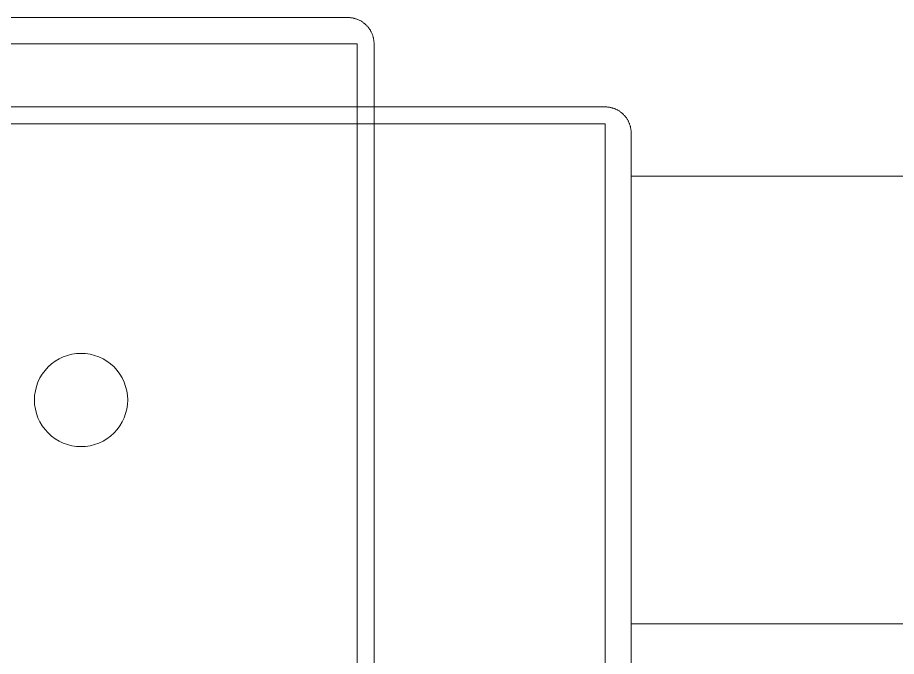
# Model space of a CAD drawing. Header units: millimetres. Extents: x -159872 to 386485, y -250577 to 158966.
# Drawn here: x 158762.49 to 158809.62, y 15936.41 to 15970.66 of the extents above; entities that cross this region are included whole.
import ezdxf

# ---------------------------------------------------------------- set-up
doc = ezdxf.new("R2010")
doc.units = ezdxf.units.MM
doc.layers.get('0').update_dxf_attribs({"lineweight": 25})
doc.layers.add('LDS-equipment-kitchen equipment', color=3, linetype='Continuous', lineweight=13)

# ---------------------------------------------------------------- blocks, each defined once
blk = doc.blocks.new('A$C73be1ed8')
at = {"transparency": 33554687}
for points in [[(646, 683.438, 0), (646, 688.438, 0)], [(670, 688.438, 0), (670, 683.438, 0)], [(646, 678.438, 0), (646, 683.438, 0)], [(670, 683.438, 0), (670, 678.438, 0)], [(646, 673.788, 0), (646, 678.438, 0)], [(670, 678.438, 0), (670, 673.788, 0)], [(636.212, 673.788, 0), (672.312, 673.788, 0)], [(643.362, 672.388, 0), (672.8, 672.388, 0)], [(672.8, 625.188, 0), (672.8, 672.388, 0)], [(673.712, 625.188, 0), (673.712, 672.388, 0)], [(677.1, 660, 0), (629.9, 660, 0)], [(677.1, 659.088, 0), (629.9, 659.088, 0)], [(677.1, 659.088, 0), (677.1, 0.912, 0)], [(678.5, 1.4, 0), (678.5, 658.6, 0)]]:
    blk.add_polyline3d(points, dxfattribs=at)
for points in [[(672.312, 673.788, 0), (672.346, 673.787, 0), (672.381, 673.786, 0), (672.415, 673.784, 0), (672.449, 673.781, 0), (672.484, 673.777, 0), (672.518, 673.773, 0), (672.551, 673.767, 0), (672.585, 673.761, 0), (672.619, 673.754, 0), (672.652, 673.746, 0), (672.686, 673.737, 0), (672.719, 673.728, 0), (672.751, 673.717, 0), (672.784, 673.706, 0), (672.816, 673.694, 0), (672.848, 673.681, 0), (672.879, 673.668, 0), (672.911, 673.653, 0), (672.942, 673.638, 0), (672.972, 673.623, 0), (673.002, 673.606, 0), (673.032, 673.589, 0), (673.061, 673.571, 0), (673.09, 673.552, 0), (673.118, 673.532, 0), (673.146, 673.512, 0), (673.173, 673.492, 0), (673.2, 673.47, 0), (673.227, 673.448, 0), (673.252, 673.425, 0), (673.277, 673.402, 0), (673.302, 673.378, 0), (673.326, 673.353, 0), (673.349, 673.328, 0), (673.372, 673.302, 0), (673.394, 673.276, 0), (673.416, 673.249, 0), (673.437, 673.222, 0), (673.457, 673.194, 0), (673.476, 673.166, 0), (673.495, 673.137, 0), (673.513, 673.108, 0), (673.53, 673.078, 0), (673.547, 673.048, 0), (673.563, 673.017, 0), (673.578, 672.986, 0), (673.592, 672.955, 0), (673.606, 672.924, 0), (673.618, 672.892, 0), (673.63, 672.86, 0), (673.641, 672.827, 0), (673.652, 672.794, 0), (673.661, 672.761, 0), (673.67, 672.728, 0), (673.678, 672.695, 0), (673.685, 672.661, 0), (673.692, 672.627, 0), (673.697, 672.593, 0), (673.702, 672.559, 0), (673.705, 672.525, 0), (673.708, 672.491, 0), (673.71, 672.457, 0), (673.712, 672.422, 0), (673.712, 672.388, 0)], [(677.1, 660, 0), (677.134, 660, 0), (677.169, 659.998, 0), (677.203, 659.996, 0), (677.237, 659.993, 0), (677.271, 659.989, 0), (677.305, 659.985, 0), (677.339, 659.979, 0), (677.373, 659.973, 0), (677.407, 659.966, 0), (677.44, 659.958, 0), (677.473, 659.949, 0), (677.506, 659.94, 0), (677.539, 659.929, 0), (677.572, 659.918, 0), (677.604, 659.906, 0), (677.636, 659.893, 0), (677.667, 659.88, 0), (677.699, 659.866, 0), (677.729, 659.851, 0), (677.76, 659.835, 0), (677.79, 659.818, 0), (677.82, 659.801, 0), (677.849, 659.783, 0), (677.878, 659.764, 0), (677.906, 659.745, 0), (677.934, 659.724, 0), (677.961, 659.704, 0), (677.988, 659.682, 0), (678.014, 659.66, 0), (678.04, 659.637, 0), (678.065, 659.614, 0), (678.09, 659.59, 0), (678.114, 659.565, 0), (678.137, 659.54, 0), (678.16, 659.514, 0), (678.182, 659.488, 0), (678.204, 659.461, 0), (678.224, 659.434, 0), (678.245, 659.406, 0), (678.264, 659.378, 0), (678.283, 659.349, 0), (678.301, 659.32, 0), (678.318, 659.29, 0), (678.335, 659.26, 0), (678.351, 659.229, 0), (678.366, 659.199, 0), (678.38, 659.167, 0), (678.393, 659.136, 0), (678.406, 659.104, 0), (678.418, 659.072, 0), (678.429, 659.039, 0), (678.44, 659.006, 0), (678.449, 658.973, 0), (678.458, 658.94, 0), (678.466, 658.907, 0), (678.473, 658.873, 0), (678.479, 658.839, 0), (678.485, 658.805, 0), (678.489, 658.771, 0), (678.493, 658.737, 0), (678.496, 658.703, 0), (678.498, 658.669, 0), (678.5, 658.634, 0), (678.5, 658.6, 0)], [(660.5, 644.288, 0), (660.488, 644.043, 0), (660.452, 643.8, 0), (660.392, 643.562, 0), (660.31, 643.331, 0), (660.205, 643.109, 0), (660.079, 642.899, 0), (659.933, 642.702, 0), (659.768, 642.52, 0), (659.586, 642.355, 0), (659.389, 642.209, 0), (659.178, 642.083, 0), (658.957, 641.978, 0), (658.726, 641.896, 0), (658.488, 641.836, 0), (658.245, 641.8, 0), (658, 641.788, 0), (657.755, 641.8, 0), (657.512, 641.836, 0), (657.274, 641.896, 0), (657.043, 641.978, 0), (656.822, 642.083, 0), (656.611, 642.209, 0), (656.414, 642.355, 0), (656.232, 642.52, 0), (656.067, 642.702, 0), (655.921, 642.899, 0), (655.795, 643.109, 0), (655.69, 643.331, 0), (655.608, 643.562, 0), (655.548, 643.8, 0), (655.512, 644.043, 0), (655.5, 644.288, 0), (655.512, 644.533, 0), (655.548, 644.776, 0), (655.608, 645.014, 0), (655.69, 645.245, 0), (655.795, 645.466, 0), (655.921, 645.677, 0), (656.067, 645.874, 0), (656.232, 646.056, 0), (656.414, 646.22, 0), (656.611, 646.367, 0), (656.822, 646.493, 0), (657.043, 646.598, 0), (657.274, 646.68, 0), (657.512, 646.74, 0), (657.755, 646.776, 0), (658, 646.788, 0), (658.245, 646.776, 0), (658.488, 646.74, 0), (658.726, 646.68, 0), (658.957, 646.598, 0), (659.178, 646.493, 0), (659.389, 646.367, 0), (659.586, 646.22, 0), (659.768, 646.056, 0), (659.933, 645.874, 0), (660.079, 645.677, 0), (660.205, 645.466, 0), (660.31, 645.245, 0), (660.392, 645.014, 0), (660.452, 644.776, 0), (660.488, 644.533, 0), (660.5, 644.288, 0)], [(660.5, 644.288, 0), (660.488, 644.043, 0), (660.452, 643.8, 0), (660.392, 643.562, 0), (660.31, 643.331, 0), (660.205, 643.109, 0), (660.079, 642.899, 0), (659.933, 642.702, 0), (659.768, 642.52, 0), (659.586, 642.355, 0), (659.389, 642.209, 0), (659.178, 642.083, 0), (658.957, 641.978, 0), (658.726, 641.896, 0), (658.488, 641.836, 0), (658.245, 641.8, 0), (658, 641.788, 0), (657.755, 641.8, 0), (657.512, 641.836, 0), (657.274, 641.896, 0), (657.043, 641.978, 0), (656.822, 642.083, 0), (656.611, 642.209, 0), (656.414, 642.355, 0), (656.232, 642.52, 0), (656.067, 642.702, 0), (655.921, 642.899, 0), (655.795, 643.109, 0), (655.69, 643.331, 0), (655.608, 643.562, 0), (655.548, 643.8, 0), (655.512, 644.043, 0), (655.5, 644.288, 0), (655.512, 644.533, 0), (655.548, 644.776, 0), (655.608, 645.014, 0), (655.69, 645.245, 0), (655.795, 645.466, 0), (655.921, 645.677, 0), (656.067, 645.874, 0), (656.232, 646.056, 0), (656.414, 646.22, 0), (656.611, 646.367, 0), (656.822, 646.493, 0), (657.043, 646.598, 0), (657.274, 646.68, 0), (657.512, 646.74, 0), (657.755, 646.776, 0), (658, 646.788, 0), (658.245, 646.776, 0), (658.488, 646.74, 0), (658.726, 646.68, 0), (658.957, 646.598, 0), (659.178, 646.493, 0), (659.389, 646.367, 0), (659.586, 646.22, 0), (659.768, 646.056, 0), (659.933, 645.874, 0), (660.079, 645.677, 0), (660.205, 645.466, 0), (660.31, 645.245, 0), (660.392, 645.014, 0), (660.452, 644.776, 0), (660.488, 644.533, 0), (660.5, 644.288, 0)]]:
    blk.add_polyline3d(points)
blk = doc.blocks.new('Group-410')
at = {"layer": 'LDS-equipment-kitchen equipment', "xscale": -1, "rotation": 270}
blk.add_blockref('A$C73be1ed8', (97448.097, 51749.675), dxfattribs=at)

msp = doc.modelspace()

# ---------------------------------------------------------------- block references
at = {"layer": 'LDS-equipment-kitchen equipment', "color": 7}
msp.add_blockref('Group-410', (60673.51323, -36457.51522), dxfattribs=at)

doc.saveas('drawing.dxf')
